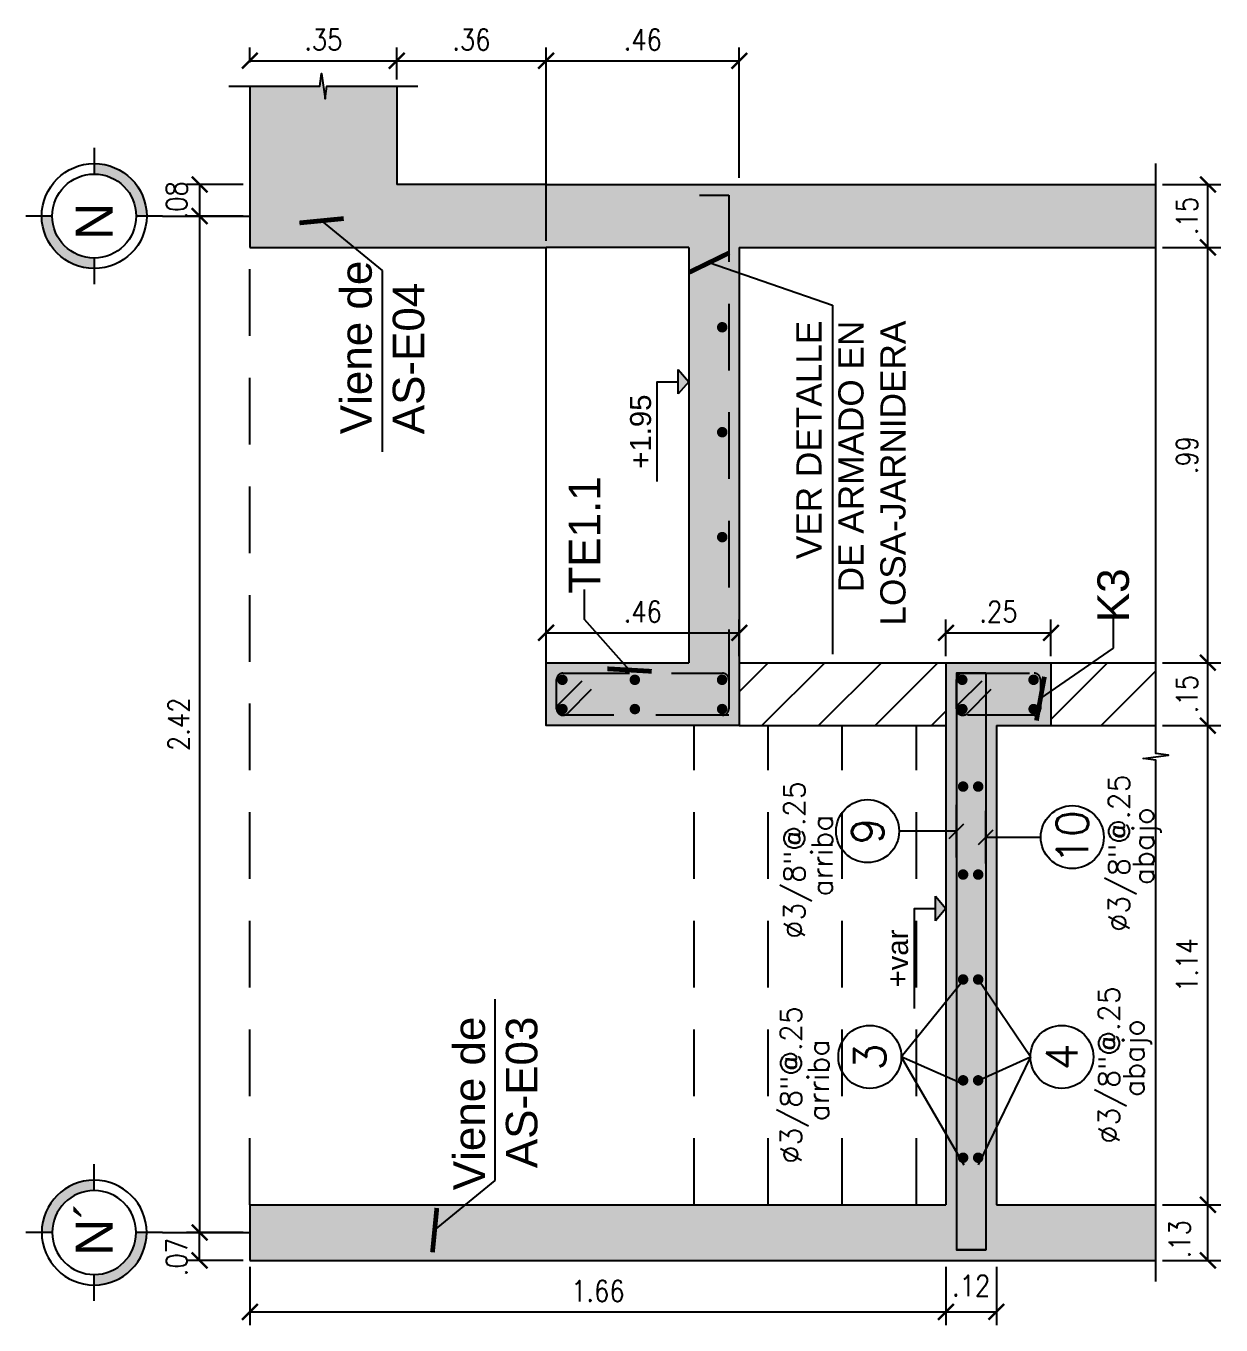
# Model space of a CAD drawing. Header units: millimetres. Extents: x -0.4 to 53.2, y 4.5 to 34.5.
# Drawn here: x 2.582 to 5.429, y 30.656 to 33.751 of the extents above; entities that cross this region are included whole.
import ezdxf
from ezdxf.enums import TextEntityAlignment as Align

# ---------------------------------------------------------------- set-up
doc = ezdxf.new("R2010")
doc.units = ezdxf.units.MM
doc.header["$LTSCALE"] = 0.05
doc.linetypes.add('DASHDOT2', pattern=[12.7, 6.35, -3.175, 0, -3.175])
doc.linetypes.add('HIDDEN2', pattern=[4.7625, 3.175, -1.5875])
for name, color, linetype in [('ACHURADO', 1, 'Continuous'), ('ACOTADO', 2, 'Continuous'), ('CANT_INVIS', 2, 'HIDDEN2'), ('CANT_VIS', 3, 'Continuous'), ('CONT_CORTE', 4, 'Continuous'), ('EJES', 1, 'DASHDOT2'), ('TEXTO_REFUERZO', 3, 'Continuous'), ('TXT_IND', 2, 'Continuous')]:
    doc.layers.add(name, color=color, linetype=linetype)
doc.styles.add('ACOTAMIENTOS', font='romans.shx', dxfattribs={"width": 0.85})
doc.styles.add('ARIAL', font='arial.ttf')
doc.styles.get("Standard").update_dxf_attribs({"font": 'romans.shx'})
doc.dimstyles.new('ACOTA_25', dxfattribs={"dimscale": 0.025, "dimtxt": 2, "dimasz": 1.5, "dimexe": 1.25, "dimexo": 0.625, "dimgap": 1, "dimtad": 1, "dimzin": 4, "dimdsep": 46, "dimtxsty": 'ACOTAMIENTOS', "dimblk1": 'ARCHTICK', "dimblk2": 'ARCHTICK', "dimsah": 1, "dimcen": 1.5, "dimclrd": 1, "dimclre": 1, "dimclrt": 256, "dimadec": 0, "dimazin": 0, "dimtfac": 1, "dimtofl": 0, "dimtmove": 2, "dimatfit": 3, "dimldrblk": 'ARCHTICK', "dimfxl": 0, "dimtolj": 1, "dimtzin": 0, "dimarcsym": 0})

# ---------------------------------------------------------------- blocks, each defined once
blk = doc.blocks.new('_ARCHTICK')
at = {"color": 0, "linetype": 'ByBlock', "const_width": 0.15}
blk.add_lwpolyline([(-0.5, -0.5), (0.5, 0.5)], dxfattribs=at)
blk = doc.blocks.new('*D334')
at = {"layer": 'ACOTADO', "color": 1, "lineweight": -2}
for p, q in [((5.2893, 30.9428), (5.4288, 30.9428)), ((5.3976, 30.8103), (5.3976, 30.9428)), ((5.2893, 30.8103), (5.4288, 30.8103))]:
    blk.add_line(p, q, dxfattribs=at)
at = {"layer": 'DEFPOINTS', "color": 0}
for p in [(5.2737, 30.9428), (5.3976, 30.9428), (5.2737, 30.8103)]:
    blk.add_point(p, dxfattribs=at)
at = {"layer": 'ACOTADO', "color": 1, "lineweight": -2, "xscale": 0.03750000000000001, "yscale": 0.03750000000000001, "zscale": 0.03750000000000001}
for p, rotation in [((5.3976, 30.9428), 90), ((5.3976, 30.8103), 270)]:
    blk.add_blockref('_ARCHTICK', p, dxfattribs=dict(at, rotation=rotation))
at = {"layer": 'ACOTADO', "insert": (5.3302, 30.8607), "char_height": 0.05, "attachment_point": 5, "rotation": 90, "style": 'ACOTAMIENTOS'}
blk.add_mtext('\\A1;.13', dxfattribs=at)
blk = doc.blocks.new('*D335')
at = {"layer": 'ACOTADO', "color": 1, "lineweight": -2}
for p, q in [((5.2893, 32.0842), (5.4288, 32.0842)), ((5.3976, 30.9428), (5.3976, 32.0842)), ((5.2893, 30.9428), (5.4288, 30.9428))]:
    blk.add_line(p, q, dxfattribs=at)
at = {"layer": 'DEFPOINTS', "color": 0}
for p in [(5.2737, 32.0842), (5.3976, 32.0842), (5.2737, 30.9428)]:
    blk.add_point(p, dxfattribs=at)
at = {"layer": 'ACOTADO', "color": 1, "lineweight": -2, "xscale": 0.03750000000000001, "yscale": 0.03750000000000001, "zscale": 0.03750000000000001}
for p, rotation in [((5.3976, 32.0842), 90), ((5.3976, 30.9428), 270)]:
    blk.add_blockref('_ARCHTICK', p, dxfattribs=dict(at, rotation=rotation))
at = {"layer": 'ACOTADO', "insert": (5.3476, 31.5135), "char_height": 0.05, "attachment_point": 5, "rotation": 90, "style": 'ACOTAMIENTOS'}
blk.add_mtext('\\A1;1.14', dxfattribs=at)
blk = doc.blocks.new('*D336')
at = {"layer": 'ACOTADO', "color": 1, "lineweight": -2}
for p, q in [((5.2893, 32.2342), (5.4288, 32.2342)), ((5.3976, 32.0842), (5.3976, 32.2342)), ((5.2893, 32.0842), (5.4288, 32.0842))]:
    blk.add_line(p, q, dxfattribs=at)
at = {"layer": 'DEFPOINTS', "color": 0}
for p in [(5.2737, 32.2342), (5.3976, 32.2342), (5.2737, 32.0842)]:
    blk.add_point(p, dxfattribs=at)
at = {"layer": 'ACOTADO', "color": 1, "lineweight": -2, "xscale": 0.03750000000000001, "yscale": 0.03750000000000001, "zscale": 0.03750000000000001}
for p, rotation in [((5.3976, 32.2342), 90), ((5.3976, 32.0842), 270)]:
    blk.add_blockref('_ARCHTICK', p, dxfattribs=dict(at, rotation=rotation))
at = {"layer": 'ACOTADO', "insert": (5.3476, 32.1592), "char_height": 0.05, "attachment_point": 5, "rotation": 90, "style": 'ACOTAMIENTOS'}
blk.add_mtext('\\A1;.15', dxfattribs=at)
blk = doc.blocks.new('*D337')
at = {"layer": 'ACOTADO', "color": 1, "lineweight": -2}
for p, q in [((5.2893, 33.2233), (5.4288, 33.2233)), ((5.3976, 32.2342), (5.3976, 33.2233)), ((5.2893, 32.2342), (5.4288, 32.2342))]:
    blk.add_line(p, q, dxfattribs=at)
at = {"layer": 'DEFPOINTS', "color": 0}
for p in [(5.2737, 33.2233), (5.3976, 33.2233), (5.2737, 32.2342)]:
    blk.add_point(p, dxfattribs=at)
at = {"layer": 'ACOTADO', "color": 1, "lineweight": -2, "xscale": 0.03750000000000001, "yscale": 0.03750000000000001, "zscale": 0.03750000000000001}
for p, rotation in [((5.3976, 33.2233), 90), ((5.3976, 32.2342), 270)]:
    blk.add_blockref('_ARCHTICK', p, dxfattribs=dict(at, rotation=rotation))
at = {"layer": 'ACOTADO', "insert": (5.3476, 32.7287), "char_height": 0.05, "attachment_point": 5, "rotation": 90, "style": 'ACOTAMIENTOS'}
blk.add_mtext('\\A1;.99', dxfattribs=at)
blk = doc.blocks.new('*D338')
at = {"layer": 'ACOTADO', "color": 1, "lineweight": -2}
for p, q in [((5.2893, 33.3733), (5.4288, 33.3733)), ((5.3976, 33.2233), (5.3976, 33.3733)), ((5.2893, 33.2233), (5.4288, 33.2233))]:
    blk.add_line(p, q, dxfattribs=at)
at = {"layer": 'DEFPOINTS', "color": 0}
for p in [(5.2737, 33.3733), (5.3976, 33.3733), (5.2737, 33.2233)]:
    blk.add_point(p, dxfattribs=at)
at = {"layer": 'ACOTADO', "color": 1, "lineweight": -2, "xscale": 0.03750000000000001, "yscale": 0.03750000000000001, "zscale": 0.03750000000000001}
for p, rotation in [((5.3976, 33.3733), 90), ((5.3976, 33.2233), 270)]:
    blk.add_blockref('_ARCHTICK', p, dxfattribs=dict(at, rotation=rotation))
at = {"layer": 'ACOTADO', "insert": (5.3476, 33.2983), "char_height": 0.05, "attachment_point": 5, "rotation": 90, "style": 'ACOTAMIENTOS'}
blk.add_mtext('\\A1;.15', dxfattribs=at)
blk = doc.blocks.new('*D339')
at = {"layer": 'ACOTADO', "color": 1, "lineweight": -2}
for p, q in [((3.1155, 33.6641), (3.1155, 33.6994)), ((3.4655, 33.6641), (3.4655, 33.6994)), ((3.1155, 33.6682), (3.4655, 33.6682))]:
    blk.add_line(p, q, dxfattribs=at)
at = {"layer": 'DEFPOINTS', "color": 0}
for p in [(3.4655, 33.6682), (3.1155, 33.6075), (3.4655, 33.6075)]:
    blk.add_point(p, dxfattribs=at)
at = {"layer": 'ACOTADO', "color": 1, "lineweight": -2, "xscale": 0.03750000000000001, "yscale": 0.03750000000000001, "zscale": 0.03750000000000001, "rotation": 180}
blk.add_blockref('_ARCHTICK', (3.1155, 33.6682), dxfattribs=at)
at = {"layer": 'ACOTADO', "color": 1, "lineweight": -2, "xscale": 0.03750000000000001, "yscale": 0.03750000000000001, "zscale": 0.03750000000000001}
blk.add_blockref('_ARCHTICK', (3.4655, 33.6682), dxfattribs=at)
at = {"layer": 'ACOTADO', "insert": (3.2905, 33.7182), "char_height": 0.05, "attachment_point": 5, "style": 'ACOTAMIENTOS'}
blk.add_mtext('\\A1;.35', dxfattribs=at)
blk = doc.blocks.new('*D340')
at = {"layer": 'ACOTADO', "color": 1, "lineweight": -2}
for p, q in [((3.4655, 33.6231), (3.4655, 33.6994)), ((3.8211, 33.2388), (3.8211, 33.6994)), ((3.4655, 33.6682), (3.8211, 33.6682))]:
    blk.add_line(p, q, dxfattribs=at)
at = {"layer": 'DEFPOINTS', "color": 0}
for p in [(3.8211, 33.6682), (3.4655, 33.6075), (3.8211, 33.2232)]:
    blk.add_point(p, dxfattribs=at)
at = {"layer": 'ACOTADO', "color": 1, "lineweight": -2, "xscale": 0.03750000000000001, "yscale": 0.03750000000000001, "zscale": 0.03750000000000001, "rotation": 180}
blk.add_blockref('_ARCHTICK', (3.4655, 33.6682), dxfattribs=at)
at = {"layer": 'ACOTADO', "color": 1, "lineweight": -2, "xscale": 0.03750000000000001, "yscale": 0.03750000000000001, "zscale": 0.03750000000000001}
blk.add_blockref('_ARCHTICK', (3.8211, 33.6682), dxfattribs=at)
at = {"layer": 'ACOTADO', "insert": (3.6433, 33.7182), "char_height": 0.05, "attachment_point": 5, "style": 'ACOTAMIENTOS'}
blk.add_mtext('\\A1;.36', dxfattribs=at)
blk = doc.blocks.new('*D341')
at = {"layer": 'ACOTADO', "color": 1, "lineweight": -2}
for p, q in [((3.8211, 33.2388), (3.8211, 33.6994)), ((4.2814, 33.3889), (4.2814, 33.6994)), ((3.8211, 33.6682), (4.2814, 33.6682))]:
    blk.add_line(p, q, dxfattribs=at)
at = {"layer": 'DEFPOINTS', "color": 0}
for p in [(4.2814, 33.6682), (4.2814, 33.3733), (3.8211, 33.2232)]:
    blk.add_point(p, dxfattribs=at)
at = {"layer": 'ACOTADO', "color": 1, "lineweight": -2, "xscale": 0.03750000000000001, "yscale": 0.03750000000000001, "zscale": 0.03750000000000001, "rotation": 180}
blk.add_blockref('_ARCHTICK', (3.8211, 33.6682), dxfattribs=at)
at = {"layer": 'ACOTADO', "color": 1, "lineweight": -2, "xscale": 0.03750000000000001, "yscale": 0.03750000000000001, "zscale": 0.03750000000000001}
blk.add_blockref('_ARCHTICK', (4.2814, 33.6682), dxfattribs=at)
at = {"layer": 'ACOTADO', "insert": (4.0513, 33.7182), "char_height": 0.05, "attachment_point": 5, "style": 'ACOTAMIENTOS'}
blk.add_mtext('\\A1;.46', dxfattribs=at)
blk = doc.blocks.new('*D342')
at = {"layer": 'ACOTADO', "color": 1, "lineweight": -2}
for p, q in [((3.1155, 30.7947), (3.1155, 30.6563)), ((4.7737, 30.7947), (4.7737, 30.6563)), ((3.1155, 30.6875), (4.7737, 30.6875))]:
    blk.add_line(p, q, dxfattribs=at)
at = {"layer": 'DEFPOINTS', "color": 0}
for p in [(3.1155, 30.8103), (4.7737, 30.8103), (4.7737, 30.6875)]:
    blk.add_point(p, dxfattribs=at)
at = {"layer": 'ACOTADO', "color": 1, "lineweight": -2, "xscale": 0.03750000000000001, "yscale": 0.03750000000000001, "zscale": 0.03750000000000001, "rotation": 180}
blk.add_blockref('_ARCHTICK', (3.1155, 30.6875), dxfattribs=at)
at = {"layer": 'ACOTADO', "color": 1, "lineweight": -2, "xscale": 0.03750000000000001, "yscale": 0.03750000000000001, "zscale": 0.03750000000000001}
blk.add_blockref('_ARCHTICK', (4.7737, 30.6875), dxfattribs=at)
at = {"layer": 'ACOTADO', "insert": (3.9446, 30.7375), "char_height": 0.05, "attachment_point": 5, "style": 'ACOTAMIENTOS'}
blk.add_mtext('\\A1;1.66', dxfattribs=at)
blk = doc.blocks.new('*D252')
at = {"layer": 'ACOTADO', "color": 1, "lineweight": -2}
for p, q in [((4.7737, 30.7947), (4.7737, 30.6563)), ((4.8937, 30.7947), (4.8937, 30.6563)), ((4.7737, 30.6875), (4.8937, 30.6875))]:
    blk.add_line(p, q, dxfattribs=at)
at = {"layer": 'DEFPOINTS', "color": 0}
for p in [(4.7737, 30.8103), (4.8937, 30.8103), (4.8937, 30.6875)]:
    blk.add_point(p, dxfattribs=at)
at = {"layer": 'ACOTADO', "color": 1, "lineweight": -2, "xscale": 0.03750000000000001, "yscale": 0.03750000000000001, "zscale": 0.03750000000000001, "rotation": 180}
blk.add_blockref('_ARCHTICK', (4.7737, 30.6875), dxfattribs=at)
at = {"layer": 'ACOTADO', "color": 1, "lineweight": -2, "xscale": 0.03750000000000001, "yscale": 0.03750000000000001, "zscale": 0.03750000000000001}
blk.add_blockref('_ARCHTICK', (4.8937, 30.6875), dxfattribs=at)
at = {"layer": 'ACOTADO', "insert": (4.8337, 30.7504), "char_height": 0.05, "attachment_point": 5, "style": 'ACOTAMIENTOS'}
blk.add_mtext('\\A1;.12', dxfattribs=at)
blk = doc.blocks.new('*D343')
at = {"layer": 'ACOTADO', "color": 1, "lineweight": -2}
for p, q in [((3.8211, 32.2497), (3.8211, 32.3367)), ((4.2814, 32.2497), (4.2814, 32.3367)), ((3.8211, 32.3054), (4.2814, 32.3054))]:
    blk.add_line(p, q, dxfattribs=at)
at = {"layer": 'DEFPOINTS', "color": 0}
for p in [(4.2814, 32.3054), (3.8211, 32.2341), (4.2814, 32.2341)]:
    blk.add_point(p, dxfattribs=at)
at = {"layer": 'ACOTADO', "color": 1, "lineweight": -2, "xscale": 0.03750000000000001, "yscale": 0.03750000000000001, "zscale": 0.03750000000000001, "rotation": 180}
blk.add_blockref('_ARCHTICK', (3.8211, 32.3054), dxfattribs=at)
at = {"layer": 'ACOTADO', "color": 1, "lineweight": -2, "xscale": 0.03750000000000001, "yscale": 0.03750000000000001, "zscale": 0.03750000000000001}
blk.add_blockref('_ARCHTICK', (4.2814, 32.3054), dxfattribs=at)
at = {"layer": 'ACOTADO', "insert": (4.0513, 32.3554), "char_height": 0.05, "attachment_point": 5, "style": 'ACOTAMIENTOS'}
blk.add_mtext('\\A1;.46', dxfattribs=at)
blk = doc.blocks.new('*D344')
at = {"layer": 'ACOTADO', "color": 1, "lineweight": -2}
for p, q in [((4.7737, 32.2498), (4.7737, 32.3367)), ((5.0237, 32.2498), (5.0237, 32.3367)), ((4.7737, 32.3054), (5.0237, 32.3054))]:
    blk.add_line(p, q, dxfattribs=at)
at = {"layer": 'DEFPOINTS', "color": 0}
for p in [(5.0237, 32.3054), (4.7737, 32.2342), (5.0237, 32.2342)]:
    blk.add_point(p, dxfattribs=at)
at = {"layer": 'ACOTADO', "color": 1, "lineweight": -2, "xscale": 0.03750000000000001, "yscale": 0.03750000000000001, "zscale": 0.03750000000000001, "rotation": 180}
blk.add_blockref('_ARCHTICK', (4.7737, 32.3054), dxfattribs=at)
at = {"layer": 'ACOTADO', "color": 1, "lineweight": -2, "xscale": 0.03750000000000001, "yscale": 0.03750000000000001, "zscale": 0.03750000000000001}
blk.add_blockref('_ARCHTICK', (5.0237, 32.3054), dxfattribs=at)
at = {"layer": 'ACOTADO', "insert": (4.8987, 32.3554), "char_height": 0.05, "attachment_point": 5, "style": 'ACOTAMIENTOS'}
blk.add_mtext('\\A1;.25', dxfattribs=at)
blk = doc.blocks.new('COTA25')
at = {"layer": 'TEXTO_REFUERZO', "color": 1}
blk.add_line((0, -0.0625), (0, 0.0625), dxfattribs=at)
at = {"layer": 'TEXTO_REFUERZO'}
blk.add_line((-0.0177, -0.0177), (0.0177, 0.0177), dxfattribs=at)
blk = doc.blocks.new('EJE')
at = {"layer": 'EJES', "linetype": 'Continuous'}
for points in [[(-0.25, 0), (-0.2, 0, -0.414214), (0, 0.2), (0, 0.25, 0.414214)], [(0.25, 0), (0.2, 0, -0.414214), (0, -0.2), (0, -0.25, 0.414214)]]:
    blk.add_hatch(color=256, dxfattribs=at).paths.add_polyline_path(points)
at = {"layer": 'EJES', "color": 1, "linetype": 'Continuous'}
for p, q in [((0, 0.2), (0, 0.325)), ((-0.2, 0), (-0.325, 0)), ((0.325, 0), (0.2, 0)), ((0, -0.325), (0, -0.2))]:
    blk.add_line(p, q, dxfattribs=at)
at = {"layer": 'EJES', "color": 3, "linetype": 'Continuous'}
for radius in [0.25, 0.2]:
    blk.add_circle((0, 0), radius, dxfattribs=at)
at = {"layer": 'EJES', "color": 4, "linetype": 'Continuous', "style": 'ARIAL'}
blk.add_attdef('EJE', text='', height=0.175, dxfattribs=at).set_placement((0, 0), align=Align.MIDDLE_CENTER)
blk = doc.blocks.new('*D345')
at = {"layer": 'ACOTADO', "color": 1, "lineweight": -2}
for p, q in [((3.0999, 30.8766), (2.9644, 30.8766)), ((2.9957, 30.8103), (2.9957, 30.8766)), ((3.0999, 30.8103), (2.9644, 30.8103))]:
    blk.add_line(p, q, dxfattribs=at)
at = {"layer": 'DEFPOINTS', "color": 0}
for p in [(2.9957, 30.8766), (3.1155, 30.8766), (3.1155, 30.8103)]:
    blk.add_point(p, dxfattribs=at)
at = {"layer": 'ACOTADO', "color": 1, "lineweight": -2, "xscale": 0.03750000000000001, "yscale": 0.03750000000000001, "zscale": 0.03750000000000001}
for p, rotation in [((2.9957, 30.8766), 90), ((2.9957, 30.8103), 270)]:
    blk.add_blockref('_ARCHTICK', p, dxfattribs=dict(at, rotation=rotation))
at = {"layer": 'ACOTADO', "insert": (2.941, 30.818), "char_height": 0.05, "attachment_point": 5, "rotation": 90, "style": 'ACOTAMIENTOS'}
blk.add_mtext('\\A1;.07', dxfattribs=at)
blk = doc.blocks.new('*D346')
at = {"layer": 'ACOTADO', "color": 1, "lineweight": -2}
for p, q in [((3.0999, 33.3732), (2.9644, 33.3732)), ((2.9957, 33.3732), (2.9957, 33.2982)), ((3.0999, 33.2982), (2.9644, 33.2982))]:
    blk.add_line(p, q, dxfattribs=at)
at = {"layer": 'DEFPOINTS', "color": 0}
for p in [(3.1155, 33.3732), (2.9957, 33.2982), (3.1155, 33.2982)]:
    blk.add_point(p, dxfattribs=at)
at = {"layer": 'ACOTADO', "color": 1, "lineweight": -2, "xscale": 0.03750000000000001, "yscale": 0.03750000000000001, "zscale": 0.03750000000000001}
for p, rotation in [((2.9957, 33.3732), 90), ((2.9957, 33.2982), 270)]:
    blk.add_blockref('_ARCHTICK', p, dxfattribs=dict(at, rotation=rotation))
at = {"layer": 'ACOTADO', "insert": (2.941, 33.3357), "char_height": 0.05, "attachment_point": 5, "rotation": 90, "style": 'ACOTAMIENTOS'}
blk.add_mtext('\\A1;.08', dxfattribs=at)
blk = doc.blocks.new('*D253')
at = {"layer": 'ACOTADO', "color": 1, "lineweight": -2}
for p, q in [((3.0999, 33.2982), (2.9644, 33.2982)), ((2.9957, 33.2982), (2.9957, 30.8766)), ((3.0999, 30.8766), (2.9644, 30.8766))]:
    blk.add_line(p, q, dxfattribs=at)
at = {"layer": 'DEFPOINTS', "color": 0}
for p in [(3.1155, 33.2982), (2.9957, 30.8766), (3.1155, 30.8766)]:
    blk.add_point(p, dxfattribs=at)
at = {"layer": 'ACOTADO', "color": 1, "lineweight": -2, "xscale": 0.03750000000000001, "yscale": 0.03750000000000001, "zscale": 0.03750000000000001}
for p, rotation in [((2.9957, 33.2982), 90), ((2.9957, 30.8766), 270)]:
    blk.add_blockref('_ARCHTICK', p, dxfattribs=dict(at, rotation=rotation))
at = {"layer": 'ACOTADO', "insert": (2.9457, 32.0874), "char_height": 0.05, "attachment_point": 5, "rotation": 90, "style": 'ACOTAMIENTOS'}
blk.add_mtext('\\A1;2.42', dxfattribs=at)
blk = doc.blocks.new('Nivel-elev')
at = {"layer": 'TXT_IND'}
blk.add_hatch(color=1, dxfattribs=at).paths.add_polyline_path([(-0.0585, 0.0506), (0.0585, 0.0506), (0, 0)])
for p, q in [((0, 0), (-0.0585, 0.0506)), ((-0.0585, 0.0506), (0.0585, 0.0506)), ((0.0585, 0.0506), (0, 0))]:
    blk.add_line(p, q, dxfattribs=at)
blk.add_lwpolyline([(-0.4759, 0.1507), (0, 0.1507), (0, 0.0506)], dxfattribs=at)
blk.add_attdef('+2.85', (-0.4759, 0.1706), '', height=0.0975, dxfattribs=at)

msp = doc.modelspace()

# ---------------------------------------------------------------- hatches: boundary and pattern name
at = {"layer": 'ACHURADO', "ltscale": 0.2}
h = msp.add_hatch(color=254, dxfattribs=at)
h.dxf.hatch_style = 1
h.paths.add_polyline_path([(5.2737, 33.3733), (4.2814, 33.3733), (3.8211, 33.3733), (3.4655, 33.3733), (3.4655, 33.6075), (3.2985, 33.6075), (3.2945, 33.5775), (3.2865, 33.6375), (3.2825, 33.6075), (3.1155, 33.6075), (3.1155, 33.2232), (3.8211, 33.2232), (4.1614, 33.2232), (4.1614, 32.2341), (3.8211, 32.2341), (3.8211, 32.0842), (4.1175, 32.0842), (4.2814, 32.0842), (4.2814, 32.2341), (4.2814, 33.2232), (4.2814, 33.2233), (5.2737, 33.2233)])
h = msp.add_hatch(color=254, dxfattribs=at)
h.dxf.hatch_style = 1
h.paths.add_polyline_path([(4.8937, 32.0842), (5.0237, 32.0842), (5.0237, 32.2342), (4.7737, 32.2342), (4.7737, 30.9428), (3.1155, 30.9428), (3.1155, 30.8103), (5.2737, 30.8103), (5.2737, 30.9428), (4.8937, 30.9428)])
h = msp.add_hatch(dxfattribs=at)
h.set_pattern_fill('ANSI31', color=256, scale=0.03)
h.paths.add_polyline_path([(4.7737, 32.2342), (4.2814, 32.2342), (4.2814, 32.0842), (4.7737, 32.0842)])
h = msp.add_hatch(dxfattribs=at)
h.set_pattern_fill('ANSI31', color=256, scale=0.03)
h.paths.add_polyline_path([(5.2737, 32.2342), (5.0237, 32.2342), (5.0237, 32.0842), (5.2737, 32.0842)])

# ---------------------------------------------------------------- linework, layer by layer
at = {"layer": 'CANT_INVIS', "color": 6}
msp.add_line((3.1155, 30.9428), (3.1155, 33.2232), dxfattribs=at)
at = {"layer": 'CANT_INVIS', "color": 2}
for p, q in [((4.1739, 30.9428), (4.1739, 32.0842)), ((4.3503, 30.9428), (4.3503, 32.0842)), ((4.5267, 30.9428), (4.5267, 32.0842)), ((4.7031, 30.9428), (4.7031, 32.0842))]:
    msp.add_line(p, q, dxfattribs=at)
msp.add_lwpolyline([(4.1864, 33.3481), (4.2564, 33.3481), (4.2564, 32.1092), (4.1864, 32.1092)], dxfattribs=at)
at = {"layer": 'CANT_INVIS', "color": 2, "const_width": 0.0125}
for points in [[(4.2407, 33.027, -1), (4.2407, 33.0395, -1)], [(4.2407, 32.777, -1), (4.2407, 32.7895, -1)], [(4.2407, 32.527, -1), (4.2407, 32.5395, -1)], [(3.86, 32.1996, 1), (3.86, 32.1871, 1)], [(4.0325, 32.1996, 1), (4.0325, 32.1871, 1)], [(4.2404, 32.1996, 1), (4.2404, 32.1871, 1)], [(4.8125, 32.1996, 1), (4.8125, 32.1871, 1)], [(4.9823, 32.1996, 1), (4.9823, 32.1871, 1)], [(3.8601, 32.1299, 1), (3.8601, 32.1174, 1)], [(4.0327, 32.1299, 1), (4.0327, 32.1174, 1)], [(4.2405, 32.1299, 1), (4.2405, 32.1174, 1)], [(4.8127, 32.1299, 1), (4.8127, 32.1174, 1)], [(4.9825, 32.1299, 1), (4.9825, 32.1174, 1)]]:
    msp.add_lwpolyline(points, format="xyb", close=True, dxfattribs=at)
at = {"layer": 'CANT_INVIS', "color": 2}
for points in [[(3.8461, 32.1241), (3.8461, 32.194, -0.414214), (3.8611, 32.209), (4.2414, 32.209, -0.414214), (4.2564, 32.194), (4.2564, 32.1241, -0.414214), (4.2414, 32.1091), (3.8611, 32.1091, -0.414214)], [(4.7987, 32.1241), (4.7987, 32.194, -0.414214), (4.8137, 32.209), (4.9837, 32.209, -0.414214), (4.9987, 32.194), (4.9987, 32.1241, -0.414214), (4.9837, 32.1091), (4.8137, 32.1091, -0.414214)]]:
    msp.add_lwpolyline(points, format="xyb", close=True, dxfattribs=at)
for points in [[(3.9283, 32.17), (3.8718, 32.1134, -1), (3.8506, 32.1346), (3.9071, 32.1912)], [(4.8809, 32.17), (4.8243, 32.1134, -1), (4.8031, 32.1346), (4.8597, 32.1912)]]:
    msp.add_lwpolyline(points, format="xyb", dxfattribs=at)
at = {"layer": 'CANT_VIS'}
msp.add_line((3.8211, 32.2341), (3.8211, 33.2232), dxfattribs=at)
at = {"layer": 'CONT_CORTE'}
for p, q in [((3.1155, 33.6075), (3.1155, 33.2232)), ((3.4655, 33.6075), (3.4655, 33.3733)), ((3.8211, 33.3733), (3.4655, 33.3733)), ((4.2814, 33.3733), (5.2737, 33.3733)), ((3.1155, 33.2232), (3.8211, 33.2232)), ((4.1614, 33.2232), (4.1614, 32.2341)), ((4.2814, 33.2233), (5.2737, 33.2233)), ((4.2814, 33.2232), (4.2814, 32.0842)), ((4.2814, 32.2342), (5.2737, 32.2342)), ((4.7737, 32.2342), (4.7737, 30.9428)), ((5.0237, 32.2342), (5.0237, 32.0842)), ((4.2814, 32.0842), (4.7737, 32.0842)), ((4.8937, 32.0842), (5.2737, 32.0842)), ((4.8937, 32.0842), (4.8937, 30.9428)), ((3.1155, 30.9428), (4.7737, 30.9428)), ((3.1155, 30.9428), (3.1155, 30.8103)), ((4.8937, 30.9428), (5.2737, 30.9428)), ((3.1155, 30.8103), (5.2737, 30.8103))]:
    msp.add_line(p, q, dxfattribs=at)
at = {"layer": 'CONT_CORTE', "color": 1}
for points in [[(3.0655, 33.6075), (3.2825, 33.6075), (3.2865, 33.6375), (3.2945, 33.5775), (3.2985, 33.6075), (3.5155, 33.6075)], [(5.2737, 30.7603), (5.2737, 32.0017), (5.2437, 32.0057), (5.3037, 32.0137), (5.2737, 32.0177), (5.2737, 33.4233)]]:
    msp.add_lwpolyline(points, dxfattribs=at)
at = {"layer": 'CONT_CORTE'}
for points in [[(3.8211, 33.3733), (4.2814, 33.3733)], [(4.1614, 33.2232), (3.8211, 33.2232)], [(4.2814, 33.2233), (4.2814, 33.2232)], [(4.1175, 32.0842), (3.8211, 32.0842), (3.8211, 32.2341), (4.1614, 32.2341)], [(4.2814, 32.2341), (4.2814, 32.0842), (4.1175, 32.0842)]]:
    msp.add_lwpolyline(points, dxfattribs=at)
at = {"layer": 'EJES'}
for p, q in [((2.9072, 33.2982), (3.1155, 33.2982)), ((2.9072, 30.8766), (3.1155, 30.8766))]:
    msp.add_line(p, q, dxfattribs=at)
at = {"layer": 'TEXTO_REFUERZO', "color": 1}
for p, q in [((4.7987, 31.8329), (4.6621, 31.8329)), ((4.8687, 31.8186), (4.9996, 31.8186)), ((4.6673, 31.295), (4.8165, 31.4794)), ((4.9747, 31.295), (4.8504, 31.4794)), ((4.8165, 31.2294), (4.6673, 31.295)), ((4.6673, 31.295), (4.8165, 31.0376)), ((4.8504, 31.2392), (4.9747, 31.295)), ((4.9747, 31.295), (4.8504, 31.0376))]:
    msp.add_line(p, q, dxfattribs=at)
at = {"layer": 'TEXTO_REFUERZO', "color": 5}
for points in [[(4.7987, 32.2092), (4.8687, 32.2092), (4.8687, 30.8355), (4.7987, 30.8355)], [(4.8687, 32.2092), (4.7987, 32.2092), (4.7987, 30.8355), (4.8687, 30.8355)]]:
    msp.add_lwpolyline(points, dxfattribs=at)
at = {"layer": 'TEXTO_REFUERZO', "color": 1, "const_width": 0.0125}
for points in [[(4.8145, 31.9328, -1), (4.8145, 31.9453, -1)], [(4.8504, 31.9328, -1), (4.8504, 31.9453, -1)], [(4.8145, 31.7232, -1), (4.8145, 31.7357, -1)], [(4.8504, 31.7232, -1), (4.8504, 31.7357, -1)], [(4.8145, 31.4732, -1), (4.8145, 31.4857, -1)], [(4.8504, 31.4732, -1), (4.8504, 31.4857, -1)], [(4.8145, 31.2329, -1), (4.8145, 31.2454, -1)], [(4.8504, 31.2329, -1), (4.8504, 31.2454, -1)], [(4.8145, 31.0485, -1), (4.8145, 31.061, -1)], [(4.8504, 31.0485, -1), (4.8504, 31.061, -1)]]:
    msp.add_lwpolyline(points, format="xyb", close=True, dxfattribs=at)
at = {"layer": 'TEXTO_REFUERZO', "color": 6}
for centre in [(4.5871, 31.8329), (4.5923, 31.295)]:
    msp.add_circle(centre, 0.075, dxfattribs=at)
at = {"layer": 'TEXTO_REFUERZO', "color": 3}
for centre in [(5.0746, 31.8186), (5.0497, 31.295)]:
    msp.add_circle(centre, 0.075, dxfattribs=at)

# ---------------------------------------------------------------- block references
at = {"layer": 'ACHURADO'}
for p in [(4.7987, 31.8329), (4.8687, 31.8186)]:
    msp.add_blockref('COTA25', p, dxfattribs=at)
at = {"layer": 'EJES'}
ref = msp.add_blockref('EJE', (2.7447, 33.2982), dxfattribs=dict(at, xscale=0.5, yscale=0.5, zscale=0.5, rotation=90.00000000000001))
ref.add_attrib('EJE', 'N', dxfattribs={"color": 4, "linetype": 'Continuous', "height": 0.0875, "rotation": 90, "style": 'ARIAL'}).set_placement((2.7447, 33.2852), align=Align.MIDDLE_CENTER)
ref = msp.add_blockref('EJE', (2.7447, 30.8766), dxfattribs=dict(at, xscale=-0.5, yscale=0.5, zscale=0.5, rotation=90))
ref.add_attrib('EJE', 'N´', dxfattribs={"color": 4, "linetype": 'Continuous', "height": 0.0875, "rotation": 90, "style": 'ARIAL'}).set_placement((2.7447, 30.8857), align=Align.MIDDLE_CENTER)
at = {"layer": 'TXT_IND'}
ref = msp.add_blockref('Nivel-elev', (4.1614, 32.9035), dxfattribs=dict(at, xscale=0.5, yscale=0.5, zscale=0.5, rotation=90))
ref.add_attrib('+2.85', '+1.95', dxfattribs={"height": 0.05, "rotation": 90, "style": 'ARIAL'}).set_placement((4.0861, 32.7846), align=Align.BOTTOM_CENTER)
ref = msp.add_blockref('Nivel-elev', (4.7737, 31.6483), dxfattribs=dict(at, xscale=0.5, yscale=0.5, zscale=0.5, rotation=90))
ref.add_attrib('+2.85', '+var', dxfattribs={"height": 0.05, "rotation": 90, "style": 'ARIAL'}).set_placement((4.6983, 31.5293), align=Align.BOTTOM_CENTER)

# ---------------------------------------------------------------- texts
at = {"layer": 'TEXTO_REFUERZO', "color": 2}
for s, p in [('%%C3/8"@.25', (4.4126, 31.5767)), ('%%C3/8"@.25', (5.1856, 31.5932)), ('abajo', (5.244, 31.7046)), ('arriba', (4.4783, 31.6777)), ('%%C3/8"@.25', (5.1621, 31.0885)), ('%%C3/8"@.25', (4.4042, 31.0409)), ('abajo', (5.2204, 31.2)), ('arriba', (4.4699, 31.1418))]:
    msp.add_text(s, height=0.05, rotation=90, dxfattribs=at).set_placement(p, align=Align.MIDDLE_LEFT)
at = {"layer": 'TEXTO_REFUERZO', "color": 6}
for s, p in [('9', (4.5871, 31.8329)), ('3', (4.5923, 31.295))]:
    msp.add_text(s, height=0.075, rotation=90, dxfattribs=at).set_placement(p, align=Align.MIDDLE_CENTER)
at = {"layer": 'TEXTO_REFUERZO', "color": 3}
for s, p in [('10', (5.0746, 31.8186)), ('4', (5.0497, 31.295))]:
    msp.add_text(s, height=0.075, rotation=90, dxfattribs=at).set_placement(p, align=Align.MIDDLE_CENTER)
at = {"layer": 'TXT_IND', "color": 4, "rotation": 90, "style": 'ARIAL'}
for s, insert, char_height, attachment_point in [('Viene de \\PAS-E04', (3.4314, 32.7783), 0.075, 4), ('VER DETALLE \\PDE ARMADO EN \\PLOSA-JARNIDERA', (4.5477, 33.049), 0.06, 6), ('TE1.1', (3.9127, 32.3986), 0.075, 4), ('K3', (5.1725, 32.3306), 0.075, 4), ('Viene de \\PAS-E03', (3.7009, 31.391), 0.075, 6)]:
    msp.add_mtext(s, dxfattribs=dict(at, insert=insert, char_height=char_height, attachment_point=attachment_point))

# ---------------------------------------------------------------- dimensions: what is measured, and where the dimension line sits
at = {"layer": 'ACOTADO'}
dim = msp.add_aligned_dim(p1=(3.1155, 33.6075), p2=(3.4655, 33.6075), distance=0.0607, dimstyle='ACOTA_25', override={"dimfxl": 0.164042, "dimfxlon": 1, "dimarcsym": 2}, dxfattribs=at)
dim.commit()
dim.dimension.update_dxf_attribs({"geometry": '*D339', "text_midpoint": (3.2905, 33.7182)})
for base, p1, p2, angle, picture, middle in [((3.8211, 33.6682), (3.4655, 33.6075), (3.8211, 33.2232), 180, '*D340', (3.6433, 33.7182)), ((4.2814, 33.6682), (3.8211, 33.2232), (4.2814, 33.3733), 180, '*D341', (4.0513, 33.7182)), ((5.3976, 33.3733), (5.2737, 33.2233), (5.2737, 33.3733), 270, '*D338', (5.3476, 33.2983)), ((2.9957, 30.8766), (3.1155, 33.2982), (3.1155, 30.8766), 90, '*D253', (2.9457, 32.0874)), ((5.3976, 33.2233), (5.2737, 32.2342), (5.2737, 33.2233), 270, '*D337', (5.3476, 32.7287)), ((5.0237, 32.3054), (4.7737, 32.2342), (5.0237, 32.2342), 180, '*D344', (4.8987, 32.3554)), ((5.3976, 32.2342), (5.2737, 32.0842), (5.2737, 32.2342), 270, '*D336', (5.3476, 32.1592)), ((5.3976, 32.0842), (5.2737, 30.9428), (5.2737, 32.0842), 270, '*D335', (5.3476, 31.5135))]:
    dim = msp.add_linear_dim(base=base, p1=p1, p2=p2, angle=angle, dimstyle='ACOTA_25', dxfattribs=at)
    dim.commit()
    dim.dimension.update_dxf_attribs({"geometry": picture, "text_midpoint": middle})
for base, p1, p2, angle, picture, middle, dimtype in [((2.9956826335, 33.2982206968), (3.1155125942, 33.3732206968), (3.1155125942, 33.2982206968), 270, '*D346', (2.9410030413, 33.3357206968), 161), ((5.3976, 30.9428), (5.2737, 30.8103), (5.2737, 30.9428), 90, '*D334', (5.3302, 30.8607), 161), ((2.9957, 30.8766), (3.1155, 30.8103), (3.1155, 30.8766), 90, '*D345', (2.941, 30.818), 161), ((4.8937, 30.6875), (4.7737, 30.8103), (4.8937, 30.8103), 180, '*D252', (4.8337, 30.7504), 160)]:
    dim = msp.add_linear_dim(base=base, p1=p1, p2=p2, angle=angle, dimstyle='ACOTA_25', dxfattribs=at)
    dim.commit()
    dim.dimension.update_dxf_attribs({"geometry": picture, "text_midpoint": middle, "dimtype": dimtype})
for p1, p2, distance, picture, middle in [((3.8211, 32.2341), (4.2814, 32.2341), 0.0713, '*D343', (4.0513, 32.3554)), ((3.1155, 30.8103), (4.7737, 30.8103), -0.1228, '*D342', (3.9446, 30.7375))]:
    dim = msp.add_aligned_dim(p1=p1, p2=p2, distance=distance, dimstyle='ACOTA_25', dxfattribs=at)
    dim.commit()
    dim.dimension.update_dxf_attribs({"geometry": picture, "text_midpoint": middle})

# ---------------------------------------------------------------- leaders
at = {"layer": 'TXT_IND'}
for points in [[(3.2863, 33.287), (3.4305, 33.1686), (3.4305, 32.7365)], [(4.2099, 33.1874), (4.5037, 33.0862), (4.5037, 32.2544)], [(3.5557, 30.8823), (3.7, 31.0007), (3.7, 31.4328)]]:
    msp.add_leader(points, dimstyle='ACOTA_25', override={"dimasz": 3, "dimgap": 1, "dimtad": 0}, dxfattribs=at)
at = {"layer": 'TXT_IND', "annotation_type": 0, "has_hookline": 1, "hookline_direction": 0, "horizontal_direction": (0, 1, 0)}
for points, text_width in [([(4.0199, 32.2166), (3.9127, 32.3368), (3.9127, 32.4088)], 0.2578), ([(4.9987, 32.1485), (5.1725, 32.2688), (5.1725, 32.3407)], 0.1157)]:
    msp.add_leader(points, dimstyle='ACOTA_25', override={"dimasz": 3, "dimgap": 1, "dimtad": 0}, dxfattribs=dict(at, text_width=text_width))

doc.saveas('drawing.dxf')
